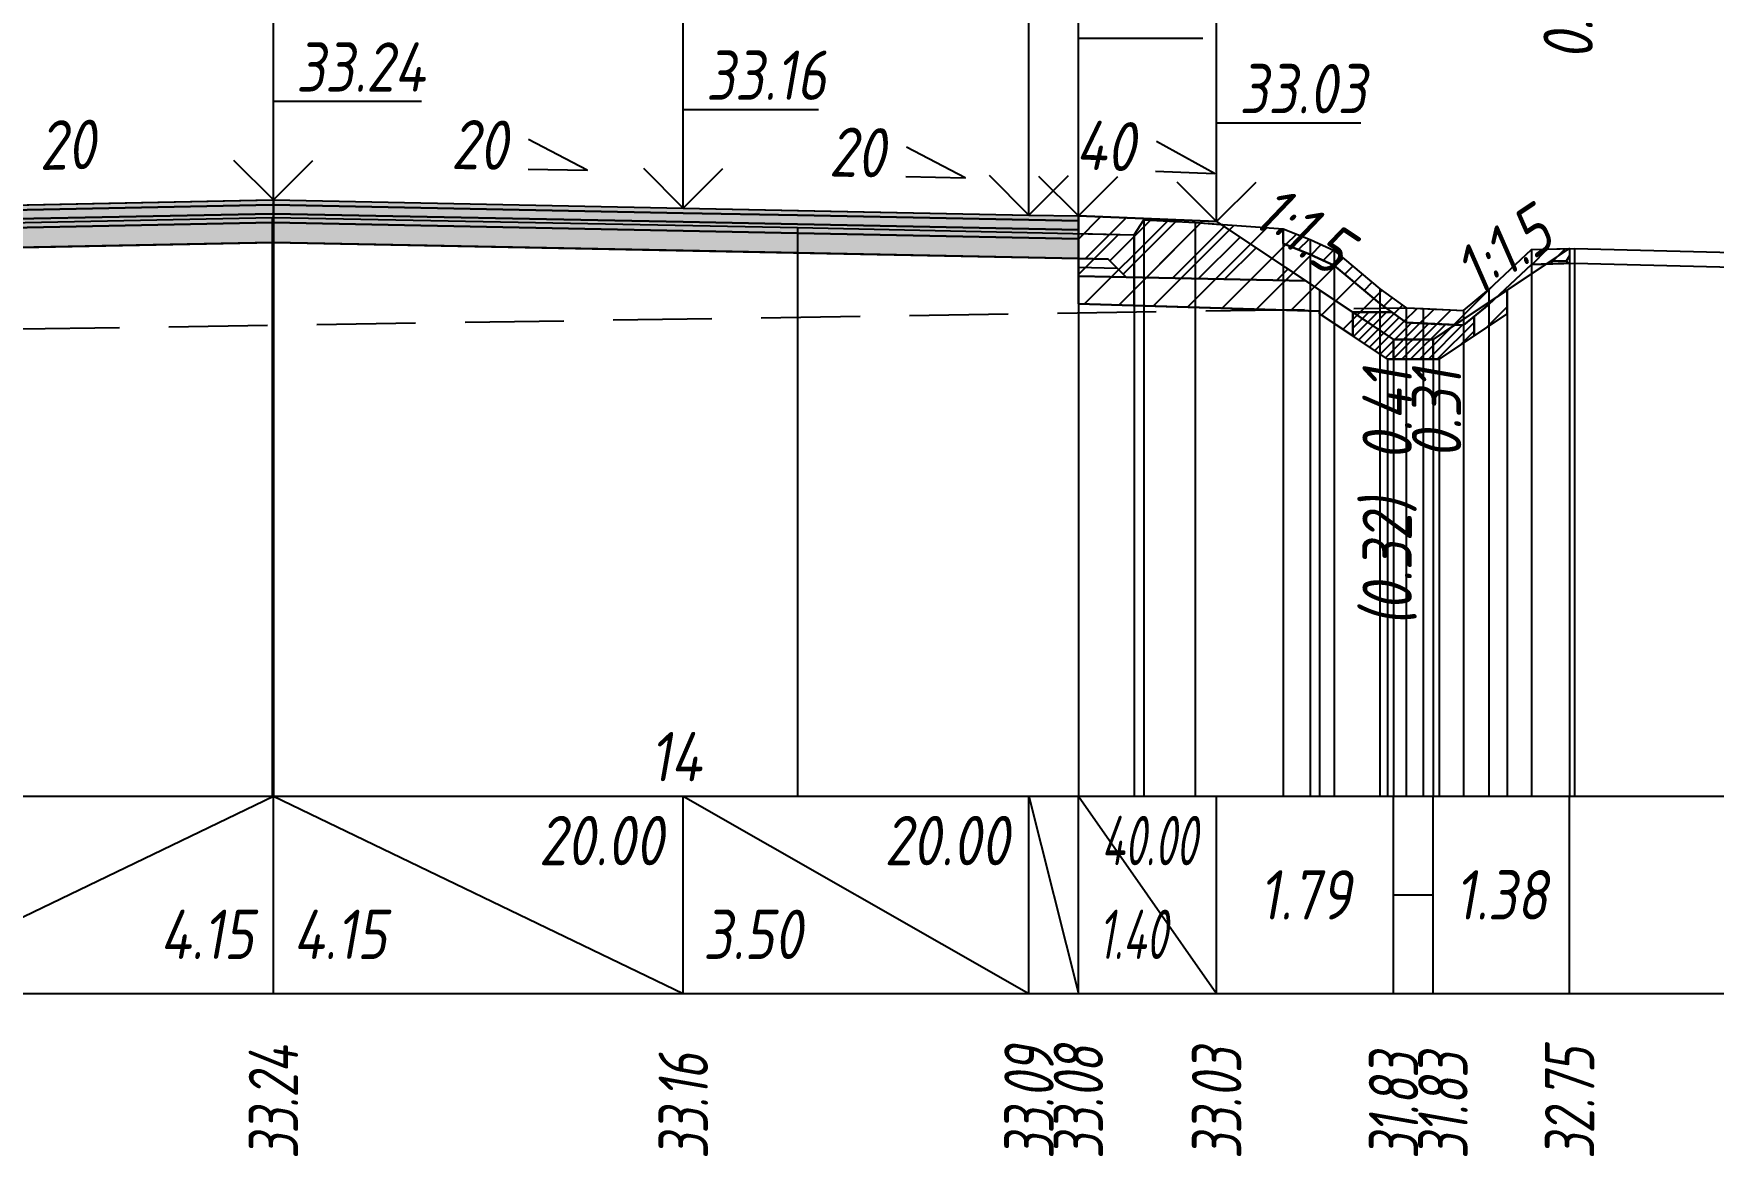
# Model space of a CAD drawing. Extents: x -717 to 1451, y -133302 to 233.
# Drawn here: x 160.5 to 245.6, y -92078.3 to -92021.4 of the extents above; entities that cross this region are included whole.
import ezdxf
from ezdxf.enums import TextEntityAlignment as Align

# ---------------------------------------------------------------- set-up
doc = ezdxf.new("R2010")
doc.units = 0
doc.linetypes.add('осевая2', pattern=[1.125, 0.75, -0.125, 0.125, -0.125])
doc.linetypes.add('штриховая', pattern=[0.75, 0.5, -0.25])
for name, color, linetype in [('Интерполированный поперечник', 2, 'Continuous'), ('Код_514', 1, 'Continuous'), ('Контур_0', 7, 'Continuous'), ('Контур_2521', 7, 'Continuous'), ('Контур_2564', 7, 'Continuous'), ('Контур_2660', 7, 'Continuous'), ('Контур_2665', 7, 'Continuous'), ('Контур_400', 7, 'Continuous'), ('Контур_508', 7, 'Continuous'), ('Контур_512', 7, 'Continuous'), ('Контур_513', 7, 'Continuous'), ('Контур_818', 7, 'Continuous'), ('Красный поперечник', 1, 'Continuous'), ('Объём_2501', 7, 'Continuous'), ('Объём_2564', 7, 'Continuous'), ('Объём_2650', 7, 'Continuous'), ('Объём_2660', 7, 'Continuous'), ('Объём_2661', 7, 'Continuous'), ('Объём_2662', 7, 'Continuous'), ('Объём_2663', 7, 'Continuous'), ('Объём_2664', 7, 'Continuous'), ('Объём_2665', 7, 'Continuous'), ('Объём_2666', 7, 'Continuous'), ('Объём_2667', 7, 'Continuous'), ('Объём_2668', 7, 'Continuous'), ('Объём_2669', 7, 'Continuous'), ('Объём_2675', 7, 'Continuous'), ('Ось', 1, 'осевая2'), ('Откосы', 7, 'Continuous'), ('Отметки покрытия', 7, 'Continuous'), ('Рабочие отметки', 7, 'Continuous'), ('Рабочие отметки доп.', 7, 'Continuous'), ('Слои выравнивания', 7, 'Continuous'), ('Таблица', 7, 'Continuous'), ('Уклоны проезжей части', 7, 'Continuous'), ('Черный поперечник', 3, 'Continuous')]:
    doc.layers.add(name, color=color, linetype=linetype)
for name, color, linetype, true_color in [('Контур_2540', 2, 'Continuous', 0xffff00), ('Контур_2560', 2, 'Continuous', 0xffff00), ('Контур_2561', 7, 'Continuous', 0xff8040), ('Контур_2562', 3, 'Continuous', 0x00ff00), ('Контур_2563', 7, 'Continuous', 0xff8000), ('Контур_2570', 7, 'Continuous', 0x80ff00), ('Контур_2583', 3, 'Continuous', 0x00ff00), ('Контур_2584', 3, 'Continuous', 0x00ff00), ('Контур_2725', 7, 'Continuous', 0x323232), ('Контур_2736', 4, 'Continuous', 0x00ffff), ('Контур_2737', 4, 'Continuous', 0x00ffff), ('Контур_2738', 4, 'Continuous', 0x00ffff), ('Контур_2739', 4, 'Continuous', 0x00ffff), ('Контур_2741', 4, 'Continuous', 0x00ffff), ('Контур_2742', 4, 'Continuous', 0x00ffff), ('Контур_2743', 4, 'Continuous', 0x00ffff), ('Контур_2744', 7, 'Continuous', 0xa4ffff), ('Контур_2745', 7, 'Continuous', 0xa4ffff), ('Контур_2747', 4, 'Continuous', 0x00ffff), ('Контур_2748', 4, 'Continuous', 0x00ffff), ('Контур_2749', 4, 'Continuous', 0x00ffff), ('Контур_2750', 4, 'Continuous', 0x00ffff), ('Контур_2751', 4, 'Continuous', 0x00ffff), ('Контур_2752', 4, 'Continuous', 0x00ffff), ('Контур_2760', 7, 'Continuous', 0x323232), ('Контур_2761', 7, 'Continuous', 0x323232), ('Контур_2762', 7, 'Continuous', 0x323232), ('Контур_2763', 7, 'Continuous', 0x323232), ('Контур_402', 7, 'Continuous', 0xff6464), ('Контур_703', 4, 'Continuous', 0x00ffff), ('Контур_705', 4, 'Continuous', 0x00ffff), ('Контур_707', 4, 'Continuous', 0x00ffff), ('Контур_720', 131, 'Continuous', 0xaaffff), ('Объём_2520', 7, 'Continuous', 0x80ffff), ('Объём_2540', 2, 'Continuous', 0xffff00), ('Объём_2560', 2, 'Continuous', 0xffff00), ('Объём_2561', 7, 'Continuous', 0xff8040), ('Объём_2562', 3, 'Continuous', 0x00ff00), ('Объём_2563', 7, 'Continuous', 0xff8000), ('Объём_2570', 7, 'Continuous', 0x80ff00), ('Объём_2583', 3, 'Continuous', 0x00ff00), ('Объём_2584', 3, 'Continuous', 0x00ff00), ('Объём_2593', 3, 'Continuous', 0x00ff00), ('Объём_2597', 3, 'Continuous', 0x00ff00), ('Объём_2600', 7, 'Continuous', 0x808000), ('Объём_2620', 2, 'Continuous', 0xffff00), ('Объём_2746', 2, 'Continuous', 0xffff00)]:
    doc.layers.add(name, color=color, linetype=linetype, true_color=true_color)
doc.styles.get("Standard").update_dxf_attribs({"font": 'txt', "height": 2.5})
doc.styles.add('М', font='romand.shx', dxfattribs={"width": 0.8, "oblique": 10, "height": 2.5})
doc.dimstyles.new('ISO-25', dxfattribs={"dimtxt": 2.5, "dimasz": 2.5, "dimexe": 1.25, "dimexo": 0.625, "dimtad": 1, "dimtxsty": 'Standard', "dimcen": 2.5, "dimadec": 0, "dimazin": 0, "dimtfac": 1, "dimtmove": 0, "dimatfit": 3, "dimfxl": 1, "dimarcsym": 0})

# ---------------------------------------------------------------- blocks, each defined once
blk = doc.blocks.new('_Oblique')
at = {"color": 0, "linetype": 'ByBlock', "lineweight": -2}
blk.add_line((-0.5, -0.5), (0.5, 0.5), dxfattribs=at)
blk = doc.blocks.new('*D1803')
at = {"color": 0, "lineweight": -2, "transparency": 16777216}
for p, q in [((213.408, -92030.048), (213.408, -92005.608)), ((220.408, -92030.328), (220.408, -92005.608)), ((213.408, -92006.858), (220.408, -92006.858)), ((220.408, -92006.858), (230.283, -92006.858))]:
    blk.add_line(p, q, dxfattribs=at)
at = {"layer": 'Defpoints', "color": 0, "transparency": 16777216}
for p in [(220.408, -92006.858), (213.408, -92030.673), (220.408, -92030.953)]:
    blk.add_point(p, dxfattribs=at)
at = {"color": 0, "lineweight": -2, "transparency": 16777216, "rotation": 180}
blk.add_blockref('_Oblique', (213.408, -92006.858), dxfattribs=at)
at = {"color": 0, "lineweight": -2, "transparency": 16777216}
blk.add_blockref('_Oblique', (220.408, -92006.858), dxfattribs=at)
at = {"color": 0, "transparency": 16777216, "insert": (226.742, -92004.745), "char_height": 2.5, "width": 8.75, "attachment_point": 5, "style": 'М'}
blk.add_mtext('1,40', dxfattribs=at)
blk = doc.blocks.new('*D1805')
at = {"color": 0, "lineweight": -2, "transparency": 16777216}
for p, q in [((210.908, -92029.998), (210.908, -92005.608)), ((213.408, -92030.048), (213.408, -92005.608)), ((210.908, -92006.858), (200.216, -92006.858)), ((213.408, -92006.858), (210.908, -92006.858))]:
    blk.add_line(p, q, dxfattribs=at)
at = {"layer": 'Defpoints', "color": 0, "transparency": 16777216}
for p in [(213.408, -92006.858), (210.908, -92030.623), (213.408, -92030.673)]:
    blk.add_point(p, dxfattribs=at)
at = {"color": 0, "lineweight": -2, "transparency": 16777216, "rotation": 180}
blk.add_blockref('_Oblique', (210.908, -92006.858), dxfattribs=at)
at = {"color": 0, "lineweight": -2, "transparency": 16777216}
blk.add_blockref('_Oblique', (213.408, -92006.858), dxfattribs=at)
at = {"color": 0, "transparency": 16777216, "insert": (203.977, -92004.745), "char_height": 2.5, "width": 9.16667, "attachment_point": 5, "style": 'М'}
blk.add_mtext('0,50', dxfattribs=at)
blk = doc.blocks.new('*D1807')
at = {"color": 0, "lineweight": -2, "transparency": 16777216}
for p, q in [((193.408, -92029.648), (193.408, -92001.608)), ((210.908, -92029.998), (210.908, -92001.608)), ((210.908, -92002.858), (193.408, -92002.858))]:
    blk.add_line(p, q, dxfattribs=at)
at = {"layer": 'Defpoints', "color": 0, "transparency": 16777216}
for p in [(193.408, -92002.858), (193.408, -92030.273), (210.908, -92030.623)]:
    blk.add_point(p, dxfattribs=at)
at = {"color": 0, "lineweight": -2, "transparency": 16777216, "rotation": 180}
blk.add_blockref('_Oblique', (193.408, -92002.858), dxfattribs=at)
at = {"color": 0, "lineweight": -2, "transparency": 16777216}
blk.add_blockref('_Oblique', (210.908, -92002.858), dxfattribs=at)
at = {"color": 0, "transparency": 16777216, "insert": (202.158, -92000.745), "char_height": 2.5, "width": 9.58333, "attachment_point": 5, "style": 'М'}
blk.add_mtext('3,50', dxfattribs=at)
blk = doc.blocks.new('*D1808')
at = {"color": 0, "lineweight": -2, "transparency": 16777216}
for p, q in [((210.908, -92029.998), (210.908, -92001.608)), ((220.408, -92030.328), (220.408, -92001.608)), ((210.908, -92002.858), (220.408, -92002.858)), ((220.408, -92002.858), (230.488, -92002.858))]:
    blk.add_line(p, q, dxfattribs=at)
at = {"layer": 'Defpoints', "color": 0, "transparency": 16777216}
for p in [(210.908, -92002.858), (210.908, -92030.623), (220.408, -92030.953)]:
    blk.add_point(p, dxfattribs=at)
at = {"color": 0, "lineweight": -2, "transparency": 16777216, "rotation": 180}
blk.add_blockref('_Oblique', (210.908, -92002.858), dxfattribs=at)
at = {"color": 0, "lineweight": -2, "transparency": 16777216}
blk.add_blockref('_Oblique', (220.408, -92002.858), dxfattribs=at)
at = {"color": 0, "transparency": 16777216, "insert": (226.948, -92000.745), "char_height": 2.5, "width": 8.75, "attachment_point": 5, "style": 'М'}
blk.add_mtext('1,90', dxfattribs=at)
blk = doc.blocks.new('*D1810')
at = {"color": 0, "lineweight": -2, "transparency": 16777216}
for p, q in [((124.908, -92030.328), (124.908, -91993.608)), ((220.408, -92030.328), (220.408, -91993.608)), ((124.908, -91994.858), (220.408, -91994.858))]:
    blk.add_line(p, q, dxfattribs=at)
at = {"layer": 'Defpoints', "color": 0, "transparency": 16777216}
for p in [(220.408, -91994.858), (124.908, -92030.953), (220.408, -92030.953)]:
    blk.add_point(p, dxfattribs=at)
at = {"color": 0, "lineweight": -2, "transparency": 16777216, "rotation": 180}
blk.add_blockref('_Oblique', (124.908, -91994.858), dxfattribs=at)
at = {"color": 0, "lineweight": -2, "transparency": 16777216}
blk.add_blockref('_Oblique', (220.408, -91994.858), dxfattribs=at)
at = {"color": 0, "transparency": 16777216, "insert": (172.658, -91992.745), "char_height": 2.5, "width": 10.41667, "attachment_point": 5, "style": 'М'}
blk.add_mtext('19,10', dxfattribs=at)

msp = doc.modelspace()

# ---------------------------------------------------------------- hatches: boundary and pattern name
at = {"layer": 'Объём_2563'}
h = msp.add_hatch(dxfattribs=at)
h.set_pattern_fill('ANSI31', color=256, scale=0.3)
h.paths.add_polyline_path([(215.827, -92033.708), (214.908, -92032.79), (213.408, -92032.76), (213.408, -92030.61), (220.408, -92030.89), (224.908, -92033.89)])
at = {"layer": 'Объём_2570'}
h = msp.add_hatch(dxfattribs=at)
h.set_pattern_fill('ANSI31', color=256, scale=0.2)
h.paths.add_polyline_path([(238.278, -92033.007), (236.343, -92033.062), (234.186, -92035.089), (232.9, -92036.147), (230.003, -92036.013), (228.675, -92035.042), (226.364, -92033.116), (225.145, -92032.556), (223.775, -92032.003), (223.775, -92031.253), (225.145, -92031.806), (226.364, -92032.366), (228.675, -92034.292), (230.003, -92035.263), (232.9, -92035.397), (234.186, -92034.339), (236.343, -92032.312), (238.278, -92032.257)])
at = {"layer": 'Объём_2600'}
h = msp.add_hatch(dxfattribs=at)
h.set_pattern_fill('ANSI31', color=6, scale=0.4)
h.paths.add_polyline_path([(216.226, -92031.557), (216.726, -92030.807), (219.317, -92030.944), (223.775, -92031.253), (223.775, -92032.003), (225.145, -92032.556), (226.364, -92033.116), (228.675, -92035.042), (229.28, -92035.484), (227.3, -92035.484), (227.3, -92036.686), (225.618, -92035.565), (225.618, -92035.434), (213.408, -92035.068), (213.408, -92031.496)])
h = msp.add_hatch(dxfattribs=at)
h.set_pattern_fill('HONEY', color=5, scale=0.3)
h.paths.add_polyline_path([(237.103, -92033.04), (238.278, -92032.257), (238.278, -92033.007)])
h = msp.add_hatch(dxfattribs=at)
h.set_pattern_fill('ANSI31', color=6, scale=0.4)
h.paths.add_polyline_path([(234.186, -92035.089), (236.343, -92033.062), (237.103, -92033.04), (235.118, -92034.363), (235.118, -92035.565), (233.437, -92036.686), (233.437, -92035.705)])
at = {"layer": 'Объём_2620'}
h = msp.add_hatch(dxfattribs=at)
h.set_pattern_fill('ANSI31', color=2, scale=0.1)
h.paths.add_polyline_path([(233.437, -92036.686), (231.671, -92037.863), (229.066, -92037.863), (227.3, -92036.686), (227.3, -92035.484), (229.28, -92035.484), (230.003, -92036.013), (232.9, -92036.147), (233.437, -92035.705)])
at = {"layer": 'Слои выравнивания'}
for color, points in [(2, [(131.908, -92030.61), (134.408, -92030.56), (149.218, -92030.264), (151.908, -92030.21), (172.586, -92029.797), (172.658, -92029.795), (172.658, -92030.045), (172.586, -92030.047), (151.908, -92030.46), (149.218, -92030.514), (134.408, -92030.81), (131.908, -92030.86)]), (3, [(131.908, -92030.86), (134.408, -92030.81), (149.218, -92030.514), (151.908, -92030.46), (172.586, -92030.047), (172.658, -92030.045), (172.658, -92030.495), (172.586, -92030.497), (151.908, -92030.91), (149.218, -92030.964), (134.408, -92031.26), (131.908, -92031.31)]), (2, [(172.658, -92029.795), (193.408, -92030.21), (199.19, -92030.326), (210.908, -92030.56), (213.408, -92030.61), (213.408, -92030.86), (210.908, -92030.81), (199.19, -92030.576), (193.408, -92030.46), (172.658, -92030.045)]), (3, [(172.658, -92030.045), (193.408, -92030.46), (199.19, -92030.576), (210.908, -92030.81), (213.408, -92030.86), (213.408, -92031.31), (210.908, -92031.26), (199.19, -92031.026), (193.408, -92030.91), (172.658, -92030.495)]), (4, [(131.908, -92031.31), (134.408, -92031.26), (149.218, -92030.964), (151.908, -92030.91), (172.586, -92030.497), (172.658, -92030.495), (172.658, -92030.945), (172.586, -92030.947), (151.908, -92031.36), (149.218, -92031.414), (134.408, -92031.71), (131.908, -92031.76)]), (5, [(131.908, -92031.76), (134.408, -92031.71), (149.218, -92031.414), (151.908, -92031.36), (172.586, -92030.947), (172.658, -92030.945), (172.658, -92031.945), (172.586, -92031.947), (151.908, -92032.36), (149.218, -92032.414), (134.408, -92032.71), (131.908, -92032.76)]), (4, [(172.658, -92030.495), (193.408, -92030.91), (199.19, -92031.026), (210.908, -92031.26), (213.408, -92031.31), (213.408, -92031.76), (210.908, -92031.71), (199.19, -92031.476), (193.408, -92031.36), (172.658, -92030.945)]), (5, [(172.658, -92030.945), (193.408, -92031.36), (199.19, -92031.476), (210.908, -92031.71), (213.408, -92031.76), (213.408, -92032.76), (210.908, -92032.71), (199.19, -92032.476), (193.408, -92032.36), (172.658, -92031.945)])]:
    msp.add_hatch(color=color, dxfattribs=at).paths.add_polyline_path(points)

# ---------------------------------------------------------------- linework, layer by layer
at = {"layer": 'Интерполированный поперечник', "linetype": 'штриховая', "ltscale": 10, "flags": 128}
msp.add_lwpolyline([(99.867, -92037.249), (230.003, -92035.263)], dxfattribs=at)
at = {"layer": 'Код_514'}
for p, q in [((151.908, -92070), (172.658, -92060)), ((172.658, -92070), (172.658, -92060)), ((172.658, -92060), (193.408, -92070)), ((193.408, -92070), (193.408, -92060)), ((193.408, -92060), (210.908, -92070)), ((210.908, -92070), (210.908, -92060)), ((210.908, -92060), (213.408, -92070)), ((213.408, -92070), (213.408, -92060)), ((213.408, -92060), (220.408, -92070)), ((220.408, -92070), (220.408, -92060)), ((229.368, -92070), (229.368, -92060)), ((231.368, -92070), (231.368, -92060)), ((238.278, -92070), (238.278, -92060)), ((229.368, -92065), (231.368, -92065))]:
    msp.add_line(p, q, dxfattribs=at)
at = {"layer": 'Контур_0', "flags": 128}
for points in [[(220.408, -92030.89), (220.408, -92030.89), (220.408, -92030.89), (220.408, -92030.89), (220.408, -92030.89), (220.408, -92030.89), (220.408, -92030.89), (220.408, -92030.89), (220.408, -92030.89), (220.408, -92030.89), (220.408, -92030.89), (220.408, -92030.89), (220.408, -92030.89), (220.408, -92030.89), (220.408, -92030.89), (229.368, -92036.863)], [(220.408, -92030.89), (220.408, -92030.89), (220.408, -92030.89), (220.408, -92030.89), (220.408, -92030.89), (220.408, -92030.89), (220.408, -92030.89), (220.408, -92030.89), (220.408, -92030.89), (220.408, -92030.89), (220.408, -92030.89), (220.408, -92030.89), (220.408, -92030.89), (220.408, -92030.89), (220.408, -92030.89), (229.368, -92036.863), (231.368, -92036.863), (238.278, -92032.257), (238.278, -92032.257), (238.278, -92032.257), (238.278, -92032.257), (238.278, -92032.257), (238.278, -92032.257), (238.278, -92032.257), (238.278, -92032.257), (238.278, -92032.257), (238.278, -92032.257), (238.278, -92032.257), (238.278, -92032.257), (238.278, -92032.257)], [(213.408, -92033.66), (213.408, -92032.76), (214.908, -92032.79), (215.827, -92033.708), (213.408, -92033.66), (213.408, -92033.66)], [(213.408, -92032.76), (214.908, -92032.79), (215.827, -92033.708), (224.908, -92033.89)]]:
    msp.add_lwpolyline(points, dxfattribs=at)
at = {"layer": 'Контур_2521', "color": 250, "flags": 128}
msp.add_lwpolyline([(213.408, -92033.21), (215.367, -92033.249)], dxfattribs=at)
at = {"layer": 'Контур_2540', "flags": 128}
msp.add_lwpolyline([(213.408, -92033.66), (224.908, -92033.89), (225.618, -92034.363), (225.618, -92035.434), (213.408, -92035.068), (213.408, -92033.66), (213.408, -92033.66)], dxfattribs=at)
at = {"layer": 'Контур_2560', "flags": 128}
msp.add_lwpolyline([(213.408, -92030.61), (220.408, -92030.89), (220.408, -92030.89), (220.408, -92030.89)], dxfattribs=at)
at = {"layer": 'Контур_2561', "flags": 128}
msp.add_lwpolyline([(213.408, -92030.61), (213.408, -92030.61), (220.408, -92030.89), (220.408, -92030.89), (213.408, -92030.61)], dxfattribs=at)
at = {"layer": 'Контур_2562', "flags": 128}
msp.add_lwpolyline([(220.408, -92030.89), (220.408, -92030.89), (220.408, -92030.89), (220.408, -92030.89), (220.408, -92030.89)], dxfattribs=at)
at = {"layer": 'Контур_2563', "flags": 128}
msp.add_lwpolyline([(215.827, -92033.708), (214.908, -92032.79), (213.408, -92032.76), (213.408, -92030.61), (220.408, -92030.89), (224.908, -92033.89), (215.827, -92033.708), (215.827, -92033.708)], dxfattribs=at)
at = {"layer": 'Контур_2564', "flags": 128}
msp.add_lwpolyline([(213.408, -92030.61), (220.408, -92030.89)], dxfattribs=at)
at = {"layer": 'Контур_2570', "flags": 128}
msp.add_lwpolyline([(149.218, -92031.156), (172.586, -92030.691), (172.658, -92030.692), (199.19, -92031.189), (216.226, -92031.557), (216.726, -92030.807), (219.317, -92030.944), (223.775, -92031.253), (223.775, -92032.003), (225.145, -92032.556), (226.364, -92033.116), (228.675, -92035.042), (230.003, -92036.013), (230.871, -92036.052), (232.9, -92036.147), (234.186, -92035.089), (236.343, -92033.062), (238.523, -92033), (247.213, -92033.225)], dxfattribs=at)
at = {"layer": 'Контур_2583', "flags": 128}
for points in [[(229.368, -92036.863), (225.618, -92034.363), (225.618, -92035.565), (229.066, -92037.863), (229.368, -92037.863), (229.368, -92036.863)], [(235.118, -92035.565), (235.118, -92034.363), (231.368, -92036.863), (231.368, -92037.863), (231.671, -92037.863), (235.118, -92035.565)]]:
    msp.add_lwpolyline(points, dxfattribs=at)
at = {"layer": 'Контур_2584', "flags": 128}
msp.add_lwpolyline([(229.368, -92036.863), (229.368, -92037.863), (231.368, -92037.863), (231.368, -92036.863), (229.368, -92036.863)], dxfattribs=at)
at = {"layer": 'Контур_2660', "flags": 128}
msp.add_lwpolyline([(213.408, -92035.068), (225.618, -92035.434)], dxfattribs=at)
at = {"layer": 'Контур_2665', "flags": 128}
msp.add_lwpolyline([(220.408, -92030.89), (220.408, -92030.89)], dxfattribs=at)
at = {"layer": 'Контур_2725', "flags": 128}
msp.add_lwpolyline([(131.908, -92032.76), (134.408, -92032.71), (149.218, -92032.414), (151.908, -92032.36), (172.586, -92031.947), (172.658, -92031.945), (193.408, -92032.36), (199.19, -92032.476), (210.908, -92032.71), (213.408, -92032.76)], dxfattribs=at)
at = {"layer": 'Контур_2736', "flags": 128}
msp.add_lwpolyline([(220.408, -92030.89), (220.408, -92030.89)], dxfattribs=at)
at = {"layer": 'Контур_2737', "flags": 128}
msp.add_lwpolyline([(220.408, -92030.89), (220.408, -92030.89)], dxfattribs=at)
at = {"layer": 'Контур_2738', "flags": 128}
msp.add_lwpolyline([(220.408, -92030.89), (220.408, -92030.89)], dxfattribs=at)
at = {"layer": 'Контур_2739', "flags": 128}
msp.add_lwpolyline([(220.408, -92030.89), (220.408, -92030.89)], dxfattribs=at)
at = {"layer": 'Контур_2741', "flags": 128}
msp.add_lwpolyline([(238.278, -92032.257), (238.278, -92032.257)], dxfattribs=at)
at = {"layer": 'Контур_2742', "flags": 128}
msp.add_lwpolyline([(238.278, -92032.257), (238.278, -92032.257)], dxfattribs=at)
at = {"layer": 'Контур_2743', "flags": 128}
msp.add_lwpolyline([(238.278, -92032.257), (238.278, -92032.257)], dxfattribs=at)
at = {"layer": 'Контур_2744', "flags": 128}
msp.add_lwpolyline([(238.278, -92032.257), (238.278, -92032.257)], dxfattribs=at)
msp.add_lwpolyline([(238.278, -92032.257), (238.278, -92032.257)], dxfattribs=at)
msp.add_lwpolyline([(238.278, -92032.257), (238.278, -92032.257)], dxfattribs=at)
msp.add_lwpolyline([(238.278, -92032.257), (238.278, -92032.257)], dxfattribs=at)
msp.add_lwpolyline([(238.278, -92032.257), (238.278, -92032.257)], dxfattribs=at)
msp.add_lwpolyline([(238.278, -92032.257), (238.278, -92032.257)], dxfattribs=at)
at = {"layer": 'Контур_2745', "flags": 128}
msp.add_lwpolyline([(220.408, -92030.89), (220.408, -92030.89)], dxfattribs=at)
msp.add_lwpolyline([(220.408, -92030.89), (220.408, -92030.89)], dxfattribs=at)
msp.add_lwpolyline([(220.408, -92030.89), (220.408, -92030.89)], dxfattribs=at)
msp.add_lwpolyline([(220.408, -92030.89), (220.408, -92030.89)], dxfattribs=at)
msp.add_lwpolyline([(220.408, -92030.89), (220.408, -92030.89)], dxfattribs=at)
msp.add_lwpolyline([(220.408, -92030.89), (220.408, -92030.89)], dxfattribs=at)
at = {"layer": 'Контур_2747', "flags": 128}
msp.add_lwpolyline([(220.408, -92030.89), (220.408, -92030.89)], dxfattribs=at)
at = {"layer": 'Контур_2748', "flags": 128}
msp.add_lwpolyline([(220.408, -92030.89), (220.408, -92030.89)], dxfattribs=at)
at = {"layer": 'Контур_2749', "flags": 128}
msp.add_lwpolyline([(220.408, -92030.89), (220.408, -92030.89)], dxfattribs=at)
at = {"layer": 'Контур_2750', "flags": 128}
msp.add_lwpolyline([(238.278, -92032.257), (238.278, -92032.257)], dxfattribs=at)
at = {"layer": 'Контур_2751', "flags": 128}
msp.add_lwpolyline([(238.278, -92032.257), (238.278, -92032.257)], dxfattribs=at)
at = {"layer": 'Контур_2752', "flags": 128}
msp.add_lwpolyline([(238.278, -92032.257), (238.278, -92032.257)], dxfattribs=at)
at = {"layer": 'Контур_2760', "flags": 128}
msp.add_lwpolyline([(131.908, -92030.61), (134.408, -92030.56), (149.218, -92030.264), (151.908, -92030.21), (172.586, -92029.797), (172.658, -92029.795), (193.408, -92030.21), (199.19, -92030.326), (210.908, -92030.56), (213.408, -92030.61)], dxfattribs=at)
at = {"layer": 'Контур_2761', "flags": 128}
msp.add_lwpolyline([(131.908, -92030.86), (134.408, -92030.81), (149.218, -92030.514), (151.908, -92030.46), (172.586, -92030.047), (172.658, -92030.045), (193.408, -92030.46), (199.19, -92030.576), (210.908, -92030.81), (213.408, -92030.86)], dxfattribs=at)
at = {"layer": 'Контур_2762', "flags": 128}
msp.add_lwpolyline([(131.908, -92031.31), (134.408, -92031.26), (149.218, -92030.964), (151.908, -92030.91), (172.586, -92030.497), (172.658, -92030.495), (193.408, -92030.91), (199.19, -92031.026), (210.908, -92031.26), (213.408, -92031.31)], dxfattribs=at)
at = {"layer": 'Контур_2763', "flags": 128}
msp.add_lwpolyline([(131.908, -92031.76), (134.408, -92031.71), (149.218, -92031.414), (151.908, -92031.36), (172.586, -92030.947), (172.658, -92030.945), (193.408, -92031.36), (199.19, -92031.476), (210.908, -92031.71), (213.408, -92031.76)], dxfattribs=at)
at = {"layer": 'Контур_400', "flags": 128}
for points in [[(131.908, -92030.61), (134.408, -92030.56), (134.408, -92030.56), (134.408, -92030.56), (134.408, -92030.56), (134.408, -92030.56), (134.408, -92030.56), (151.908, -92030.21), (172.658, -92029.795)], [(172.658, -92029.795), (193.408, -92030.21), (210.908, -92030.56), (210.908, -92030.56), (210.908, -92030.56), (210.908, -92030.56), (210.908, -92030.56), (210.908, -92030.56), (213.408, -92030.61)]]:
    msp.add_lwpolyline(points, dxfattribs=at)
at = {"layer": 'Контур_402', "flags": 128}
msp.add_lwpolyline([(118.017, -92035.484), (131.908, -92035.068), (131.908, -92032.76), (172.658, -92031.945), (213.408, -92032.76), (213.408, -92035.068), (225.618, -92035.434)], dxfattribs=at)
at = {"layer": 'Контур_508', "flags": 128}
msp.add_lwpolyline([(105, -92037.171), (105.493, -92037.5), (105.493, -92038.702), (108.941, -92041), (109.243, -92041), (111.243, -92041), (111.546, -92041), (114.993, -92038.702), (114.993, -92037.5), (118.017, -92035.484), (131.908, -92035.068), (131.908, -92032.76), (172.658, -92031.945), (213.408, -92032.76), (213.408, -92035.068), (225.618, -92035.434), (225.618, -92035.565), (229.066, -92037.863), (229.368, -92037.863), (231.368, -92037.863), (231.671, -92037.863), (235.118, -92035.565), (235.118, -92034.363), (238.278, -92032.257)], dxfattribs=at)
at = {"layer": 'Контур_512', "flags": 128}
msp.add_lwpolyline([(213.408, -92035.068), (225.618, -92035.434), (225.618, -92035.565), (229.066, -92037.863), (229.368, -92037.863), (231.368, -92037.863), (231.671, -92037.863), (235.118, -92035.565), (235.118, -92034.363), (238.278, -92032.257)], dxfattribs=at)
at = {"layer": 'Контур_513', "flags": 128}
msp.add_lwpolyline([(105, -92037.171), (105.493, -92037.5), (105.493, -92038.702), (108.941, -92041), (109.243, -92041), (111.243, -92041), (111.546, -92041), (114.993, -92038.702), (114.993, -92037.5), (118.017, -92035.484), (131.908, -92035.068), (131.908, -92032.76), (172.658, -92031.945), (213.408, -92032.76), (213.408, -92035.068), (225.618, -92035.434), (225.618, -92035.565), (229.066, -92037.863), (229.368, -92037.863), (231.368, -92037.863), (231.671, -92037.863), (235.118, -92035.565), (235.118, -92034.363), (238.278, -92032.257)], dxfattribs=at)
at = {"layer": 'Контур_703', "flags": 128}
for points in [[(220.408, -92030.89), (220.408, -92030.89)], [(220.408, -92030.89), (229.368, -92036.863)]]:
    msp.add_lwpolyline(points, dxfattribs=at)
at = {"layer": 'Контур_705', "flags": 128}
msp.add_lwpolyline([(220.408, -92030.89), (220.408, -92030.89)], dxfattribs=at)
at = {"layer": 'Контур_707', "flags": 128}
msp.add_lwpolyline([(231.368, -92036.863), (238.278, -92032.257)], dxfattribs=at)
at = {"layer": 'Контур_720', "flags": 128}
msp.add_lwpolyline([(229.368, -92036.863), (231.368, -92036.863)], dxfattribs=at)
at = {"layer": 'Контур_818', "flags": 128}
msp.add_lwpolyline([(149.218, -92031.156), (172.586, -92030.691), (172.658, -92030.692), (199.19, -92031.189), (216.226, -92031.557), (216.726, -92030.807), (219.317, -92030.944), (223.775, -92031.253), (223.775, -92032.003), (225.145, -92032.556), (226.364, -92033.116), (228.675, -92035.042), (230.003, -92036.013), (230.871, -92036.052), (232.9, -92036.147), (234.186, -92035.089), (236.343, -92033.062), (238.278, -92033.007)], dxfattribs=at)
at = {"layer": 'Красный поперечник'}
for p, q in [((151.908, -92030.21), (172.658, -92029.795)), ((172.658, -92029.795), (193.408, -92030.21)), ((193.408, -92030.21), (210.908, -92030.56)), ((210.908, -92030.56), (213.408, -92030.61)), ((213.408, -92030.61), (220.408, -92030.89)), ((220.408, -92030.89), (229.368, -92036.863)), ((231.368, -92036.863), (238.278, -92032.257)), ((238.278, -92032.257), (238.278, -92060)), ((235.118, -92034.363), (235.118, -92060)), ((213.408, -92035.068), (213.408, -92060)), ((225.618, -92035.434), (225.618, -92060)), ((225.618, -92035.565), (225.618, -92060)), ((235.118, -92035.565), (235.118, -92060)), ((229.368, -92036.863), (231.368, -92036.863)), ((229.066, -92037.863), (229.066, -92060)), ((229.368, -92037.863), (229.368, -92060)), ((231.368, -92037.863), (231.368, -92060)), ((231.671, -92037.863), (231.671, -92060))]:
    msp.add_line(p, q, dxfattribs=at)
at = {"layer": 'Объём_2501', "flags": 128}
for points in [[(131.908, -92030.61), (134.408, -92030.56), (134.408, -92030.56), (134.408, -92030.56), (134.408, -92030.56), (134.408, -92030.56), (134.408, -92030.56), (151.908, -92030.21), (172.658, -92029.795)], [(172.658, -92029.795), (193.408, -92030.21), (210.908, -92030.56), (210.908, -92030.56), (210.908, -92030.56), (210.908, -92030.56), (210.908, -92030.56), (210.908, -92030.56), (213.408, -92030.61)]]:
    msp.add_lwpolyline(points, dxfattribs=at)
at = {"layer": 'Объём_2520', "color": 250, "flags": 128}
msp.add_lwpolyline([(213.408, -92033.66), (213.408, -92032.76), (214.908, -92032.79), (215.827, -92033.708), (213.408, -92033.66), (213.408, -92033.66)], dxfattribs=at)
at = {"layer": 'Объём_2540', "flags": 128}
msp.add_lwpolyline([(213.408, -92033.66), (224.908, -92033.89), (225.618, -92034.363), (225.618, -92035.434), (213.408, -92035.068), (213.408, -92033.66), (213.408, -92033.66)], dxfattribs=at)
at = {"layer": 'Объём_2560', "flags": 128}
msp.add_lwpolyline([(213.408, -92030.61), (220.408, -92030.89), (220.408, -92030.89), (220.408, -92030.89)], dxfattribs=at)
at = {"layer": 'Объём_2561', "flags": 128}
msp.add_lwpolyline([(213.408, -92030.61), (213.408, -92030.61), (220.408, -92030.89), (220.408, -92030.89), (213.408, -92030.61)], dxfattribs=at)
at = {"layer": 'Объём_2562', "flags": 128}
msp.add_lwpolyline([(220.408, -92030.89), (220.408, -92030.89), (220.408, -92030.89), (220.408, -92030.89), (220.408, -92030.89)], dxfattribs=at)
at = {"layer": 'Объём_2563', "color": 250, "flags": 128}
msp.add_lwpolyline([(215.827, -92033.708), (214.908, -92032.79), (213.408, -92032.76), (213.408, -92030.61), (220.408, -92030.89), (224.908, -92033.89), (215.827, -92033.708), (215.827, -92033.708)], dxfattribs=at)
at = {"layer": 'Объём_2564', "flags": 128}
msp.add_lwpolyline([(213.408, -92030.61), (220.408, -92030.89)], dxfattribs=at)
at = {"layer": 'Объём_2570', "flags": 128}
msp.add_lwpolyline([(238.278, -92033.007), (236.343, -92033.062), (234.186, -92035.089), (232.9, -92036.147), (230.003, -92036.013), (228.675, -92035.042), (226.364, -92033.116), (225.145, -92032.556), (223.775, -92032.003), (223.775, -92031.253), (225.145, -92031.806), (226.364, -92032.366), (228.675, -92034.292), (230.003, -92035.263), (232.9, -92035.397), (234.186, -92034.339), (236.343, -92032.312), (238.278, -92032.257), (238.278, -92033.007), (238.278, -92033.007)], dxfattribs=at)
at = {"layer": 'Объём_2583', "flags": 128}
for points in [[(229.368, -92036.863), (225.618, -92034.363), (225.618, -92035.565), (229.066, -92037.863), (229.368, -92037.863), (229.368, -92036.863)], [(235.118, -92035.565), (235.118, -92034.363), (231.368, -92036.863), (231.368, -92037.863), (231.671, -92037.863), (235.118, -92035.565)]]:
    msp.add_lwpolyline(points, dxfattribs=at)
at = {"layer": 'Объём_2584', "flags": 128}
msp.add_lwpolyline([(229.368, -92036.863), (229.368, -92037.863), (231.368, -92037.863), (231.368, -92036.863), (229.368, -92036.863)], dxfattribs=at)
at = {"layer": 'Объём_2593', "flags": 128}
for points in [[(225.618, -92034.363), (229.368, -92036.863)], [(231.368, -92036.863), (235.118, -92034.363)]]:
    msp.add_lwpolyline(points, dxfattribs=at)
at = {"layer": 'Объём_2597', "flags": 128}
msp.add_lwpolyline([(229.368, -92036.863), (231.368, -92036.863)], dxfattribs=at)
at = {"layer": 'Объём_2600', "color": 5, "flags": 128}
msp.add_lwpolyline([(237.103, -92033.04), (238.278, -92032.257), (238.278, -92033.007), (237.103, -92033.04), (237.103, -92033.04)], dxfattribs=at)
at = {"layer": 'Объём_2620', "flags": 128}
msp.add_lwpolyline([(233.437, -92036.686), (231.671, -92037.863), (229.066, -92037.863), (227.3, -92036.686), (227.3, -92035.484), (229.28, -92035.484), (230.003, -92036.013), (232.9, -92036.147), (233.437, -92035.705), (233.437, -92036.686), (233.437, -92036.686)], dxfattribs=at)
at = {"layer": 'Объём_2650', "color": 6, "flags": 128}
for points in [[(216.226, -92031.557), (216.726, -92030.807), (219.317, -92030.944), (223.775, -92031.253), (223.775, -92032.003), (225.145, -92032.556), (226.364, -92033.116), (228.675, -92035.042), (229.28, -92035.484), (227.3, -92035.484), (227.3, -92036.686), (225.618, -92035.565), (225.618, -92035.434), (213.408, -92035.068), (213.408, -92031.496), (216.226, -92031.557), (216.226, -92031.557)], [(234.186, -92035.089), (236.343, -92033.062), (237.103, -92033.04), (235.118, -92034.363), (235.118, -92035.565), (233.437, -92036.686), (233.437, -92035.705), (234.186, -92035.089), (234.186, -92035.089)]]:
    msp.add_lwpolyline(points, dxfattribs=at)
at = {"layer": 'Объём_2660', "flags": 128}
msp.add_lwpolyline([(213.408, -92035.068), (225.618, -92035.434)], dxfattribs=at)
at = {"layer": 'Объём_2661', "flags": 128}
msp.add_lwpolyline([(220.408, -92030.89), (227.3, -92035.484)], dxfattribs=at)
at = {"layer": 'Объём_2662', "flags": 128}
msp.add_lwpolyline([(233.437, -92035.484), (238.278, -92032.257)], dxfattribs=at)
at = {"layer": 'Объём_2663', "flags": 128}
for points in [[(227.3, -92035.484), (229.368, -92036.863)], [(231.368, -92036.863), (233.437, -92035.484)]]:
    msp.add_lwpolyline(points, dxfattribs=at)
at = {"layer": 'Объём_2664', "flags": 128}
msp.add_lwpolyline([(229.368, -92036.863), (231.368, -92036.863)], dxfattribs=at)
at = {"layer": 'Объём_2665', "flags": 128}
msp.add_lwpolyline([(220.408, -92030.89), (220.408, -92030.89)], dxfattribs=at)
at = {"layer": 'Объём_2666', "flags": 128}
msp.add_lwpolyline([(220.408, -92030.89), (220.408, -92030.89)], dxfattribs=at)
at = {"layer": 'Объём_2667', "flags": 128}
for points in [[(220.408, -92030.89), (220.408, -92030.89)], [(238.278, -92032.257), (238.278, -92032.257)]]:
    msp.add_lwpolyline(points, dxfattribs=at)
at = {"layer": 'Объём_2668', "flags": 128}
for points in [[(220.408, -92030.89), (220.408, -92030.89)], [(238.278, -92032.257), (238.278, -92032.257)]]:
    msp.add_lwpolyline(points, dxfattribs=at)
at = {"layer": 'Объём_2669', "flags": 128}
for points in [[(220.408, -92030.89), (220.408, -92030.89)], [(238.278, -92032.257), (238.278, -92032.257)]]:
    msp.add_lwpolyline(points, dxfattribs=at)
at = {"layer": 'Объём_2675', "flags": 128}
for points in [[(220.408, -92030.89), (220.408, -92030.89)], [(220.408, -92030.89), (220.408, -92030.89)], [(220.408, -92030.89), (220.408, -92030.89)], [(220.408, -92030.89), (220.408, -92030.89)], [(220.408, -92030.89), (220.408, -92030.89)], [(220.408, -92030.89), (220.408, -92030.89)], [(238.278, -92032.257), (238.278, -92032.257)], [(238.278, -92032.257), (238.278, -92032.257)], [(238.278, -92032.257), (238.278, -92032.257)], [(238.278, -92032.257), (238.278, -92032.257)], [(238.278, -92032.257), (238.278, -92032.257)], [(238.278, -92032.257), (238.278, -92032.257)]]:
    msp.add_lwpolyline(points, dxfattribs=at)
at = {"layer": 'Объём_2746', "flags": 128}
msp.add_lwpolyline([(235.118, -92034.363), (235.118, -92035.565), (231.671, -92037.863), (229.066, -92037.863), (225.618, -92035.565), (225.618, -92035.434), (216.226, -92035.152), (216.226, -92031.557), (216.726, -92030.807), (219.317, -92030.944), (220.625, -92031.034), (229.368, -92036.863), (231.368, -92036.863), (232.473, -92036.127), (232.9, -92036.147), (234.186, -92035.089), (234.568, -92034.73), (235.118, -92034.363), (235.118, -92034.363)], dxfattribs=at)
at = {"layer": 'Ось', "ltscale": 15}
msp.add_line((172.658, -92043.971), (172.658, -91988.766), dxfattribs=at)
at = {"layer": 'Откосы', "color": 1, "flags": 128}
for points in [[(185.547, -92028.236), (188.546, -92028.296), (185.577, -92026.736)], [(217.308, -92028.336), (220.305, -92028.456), (217.367, -92026.837)], [(204.672, -92028.618), (207.671, -92028.678), (204.702, -92027.119)]]:
    msp.add_lwpolyline(points, dxfattribs=at)
at = {"layer": 'Отметки покрытия', "color": 1}
for p, q in [((210.908, -92030.56), (210.908, -92017.61)), ((213.408, -92030.61), (213.408, -92021.61)), ((213.408, -92021.61), (219.708, -92021.61)), ((172.658, -92029.795), (172.658, -92024.795)), ((172.658, -92024.795), (180.158, -92024.795)), ((193.408, -92030.21), (193.408, -92025.21)), ((193.408, -92025.21), (200.258, -92025.21)), ((220.408, -92030.89), (220.408, -92025.89)), ((220.408, -92025.89), (227.708, -92025.89)), ((172.658, -92029.795), (170.658, -92027.795)), ((172.658, -92029.795), (174.658, -92027.795)), ((193.408, -92030.21), (191.408, -92028.21)), ((193.408, -92030.21), (195.408, -92028.21)), ((210.908, -92030.56), (208.908, -92028.56)), ((210.908, -92030.56), (212.908, -92028.56)), ((213.408, -92030.61), (211.408, -92028.61)), ((213.408, -92030.61), (215.408, -92028.61)), ((220.408, -92030.89), (218.408, -92028.89)), ((220.408, -92030.89), (222.408, -92028.89))]:
    msp.add_line(p, q, dxfattribs=at)
at = {"layer": 'Слои выравнивания'}
for p, q in [((172.658, -92029.795), (172.658, -92060)), ((213.408, -92030.61), (213.408, -92060))]:
    msp.add_line(p, q, dxfattribs=at)
at = {"layer": 'Слои выравнивания', "color": 2, "flags": 128}
for points in [[(131.908, -92030.61), (134.408, -92030.56), (149.218, -92030.264), (151.908, -92030.21), (172.586, -92029.797), (172.658, -92029.795), (172.658, -92030.045), (172.586, -92030.047), (151.908, -92030.46), (149.218, -92030.514), (134.408, -92030.81), (131.908, -92030.86)], [(172.658, -92029.795), (193.408, -92030.21), (199.19, -92030.326), (210.908, -92030.56), (213.408, -92030.61), (213.408, -92030.86), (210.908, -92030.81), (199.19, -92030.576), (193.408, -92030.46), (172.658, -92030.045)]]:
    msp.add_lwpolyline(points, close=True, dxfattribs=at)
at = {"layer": 'Слои выравнивания', "color": 3, "flags": 128}
for points in [[(131.908, -92030.86), (134.408, -92030.81), (149.218, -92030.514), (151.908, -92030.46), (172.586, -92030.047), (172.658, -92030.045), (172.658, -92030.495), (172.586, -92030.497), (151.908, -92030.91), (149.218, -92030.964), (134.408, -92031.26), (131.908, -92031.31)], [(172.658, -92030.045), (193.408, -92030.46), (199.19, -92030.576), (210.908, -92030.81), (213.408, -92030.86), (213.408, -92031.31), (210.908, -92031.26), (199.19, -92031.026), (193.408, -92030.91), (172.658, -92030.495)]]:
    msp.add_lwpolyline(points, close=True, dxfattribs=at)
at = {"layer": 'Слои выравнивания', "color": 4, "flags": 128}
for points in [[(131.908, -92031.31), (134.408, -92031.26), (149.218, -92030.964), (151.908, -92030.91), (172.586, -92030.497), (172.658, -92030.495), (172.658, -92030.945), (172.586, -92030.947), (151.908, -92031.36), (149.218, -92031.414), (134.408, -92031.71), (131.908, -92031.76)], [(172.658, -92030.495), (193.408, -92030.91), (199.19, -92031.026), (210.908, -92031.26), (213.408, -92031.31), (213.408, -92031.76), (210.908, -92031.71), (199.19, -92031.476), (193.408, -92031.36), (172.658, -92030.945)]]:
    msp.add_lwpolyline(points, close=True, dxfattribs=at)
at = {"layer": 'Слои выравнивания', "color": 5, "flags": 128}
for points in [[(131.908, -92031.76), (134.408, -92031.71), (149.218, -92031.414), (151.908, -92031.36), (172.586, -92030.947), (172.658, -92030.945), (172.658, -92031.945), (172.586, -92031.947), (151.908, -92032.36), (149.218, -92032.414), (134.408, -92032.71), (131.908, -92032.76)], [(172.658, -92030.945), (193.408, -92031.36), (199.19, -92031.476), (210.908, -92031.71), (213.408, -92031.76), (213.408, -92032.76), (210.908, -92032.71), (199.19, -92032.476), (193.408, -92032.36), (172.658, -92031.945)]]:
    msp.add_lwpolyline(points, close=True, dxfattribs=at)
at = {"layer": 'Таблица'}
for p, q in [((80, -92060), (263.278, -92060)), ((80, -92070), (263.278, -92070))]:
    msp.add_line(p, q, dxfattribs=at)
at = {"layer": 'Черный поперечник', "color": 7}
for p, q in [((172.586, -92030.691), (172.586, -92060)), ((172.658, -92030.692), (172.658, -92060)), ((199.19, -92031.189), (199.19, -92060)), ((216.726, -92030.807), (216.726, -92060)), ((219.317, -92030.944), (219.317, -92060)), ((223.775, -92031.253), (223.775, -92060)), ((216.226, -92031.557), (216.226, -92060)), ((225.145, -92031.806), (225.145, -92060)), ((226.364, -92032.366), (226.364, -92060)), ((236.343, -92032.312), (236.343, -92060)), ((238.523, -92032.25), (238.523, -92060)), ((228.675, -92034.292), (228.675, -92060)), ((234.186, -92034.339), (234.186, -92060)), ((230.003, -92035.263), (230.003, -92060)), ((230.871, -92035.302), (230.871, -92060)), ((232.9, -92035.397), (232.9, -92060))]:
    msp.add_line(p, q, dxfattribs=at)
at = {"layer": 'Черный поперечник', "flags": 128}
msp.add_lwpolyline([(149.218, -92031.156), (172.586, -92030.691), (172.658, -92030.692), (199.19, -92031.189), (216.226, -92031.557), (216.726, -92030.807), (219.317, -92030.944), (223.775, -92031.253), (225.145, -92031.806), (226.364, -92032.366), (228.675, -92034.292), (230.003, -92035.263), (230.871, -92035.302), (232.9, -92035.397), (234.186, -92034.339), (236.343, -92032.312), (238.523, -92032.25), (247.213, -92032.475)], dxfattribs=at)

# ---------------------------------------------------------------- texts
at = {"layer": 'Код_514', "style": 'М', "oblique": 10}
for s, width, p in [('20.00', 0.8, (192.408, -92061)), ('20.00', 0.8, (209.908, -92061)), ('40.00', 0.6, (219.408, -92061))]:
    msp.add_text(s, height=2.5, dxfattribs=dict(at, width=width)).set_placement(p, align=Align.TOP_RIGHT)
at = {"layer": 'Код_514', "style": 'М', "oblique": 10, "width": 0.8}
for s, p in [('1.79', (224.888, -92065)), ('1.38', (234.823, -92065))]:
    msp.add_text(s, height=2.5, dxfattribs=at).set_placement(p, align=Align.MIDDLE_CENTER)
msp.add_text('4.15', height=2.5, dxfattribs=at).set_placement((171.658, -92069), align=Align.BOTTOM_RIGHT)
at = {"layer": 'Код_514', "style": 'М', "oblique": 10}
for s, width, p in [('4.15', 0.8, (173.658, -92069)), ('3.50', 0.8, (194.408, -92069)), ('1.40', 0.6, (214.408, -92069))]:
    msp.add_text(s, height=2.5, dxfattribs=dict(at, width=width)).set_placement(p, align=Align.BOTTOM_LEFT)
at = {"layer": 'Код_514', "style": 'М', "oblique": 10, "width": 0.7}
for s, p in [('33.24', (172.658, -92078.382)), ('33.16', (193.408, -92078.382)), ('33.09', (210.908, -92078.382)), ('33.08', (213.408, -92078.382)), ('33.03', (220.408, -92078.382)), ('31.83', (229.368, -92078.382)), ('31.83', (231.868, -92078.382)), ('32.75', (238.278, -92078.382))]:
    msp.add_text(s, height=2.5, rotation=90, dxfattribs=at).set_placement(p, align=Align.MIDDLE_LEFT)
at = {"layer": 'Отметки покрытия', "color": 1, "style": 'М', "oblique": 10, "width": 0.8}
for s, p in [('33.24', (173.799, -92025.064)), ('33.16', (194.549, -92025.479)), ('33.03', (221.549, -92026.159))]:
    msp.add_text(s, height=2.5, dxfattribs=at).set_placement(p, align=Align.BOTTOM_LEFT)
at = {"layer": 'Рабочие отметки', "color": 1, "style": 'М', "oblique": 10, "width": 0.8}
msp.add_text('0.00', height=2.5, rotation=90, dxfattribs=at).set_placement((238.2, -92022.688), align=Align.MIDDLE_LEFT)
for s, p in [('0.41', (229.04, -92038.342)), ('0.31', (231.54, -92038.342))]:
    msp.add_text(s, height=2.5, rotation=90, dxfattribs=at).set_placement(p, align=Align.MIDDLE_RIGHT)
at = {"layer": 'Рабочие отметки доп.', "color": 1, "style": 'М', "oblique": 10, "width": 0.8}
msp.add_text('(0.32)', height=2.5, rotation=90, dxfattribs=at).set_placement((229.04, -92044.894), align=Align.MIDDLE_RIGHT)
at = {"layer": 'Слои выравнивания', "style": 'М', "oblique": 10, "width": 0.8}
msp.add_text('14', height=2.5, dxfattribs=at).set_placement((193.033, -92060), align=Align.BOTTOM_CENTER)
at = {"layer": 'Уклоны проезжей части', "color": 1, "style": 'М', "oblique": 10, "width": 0.8}
for s, rotation, p in [('20', 1.14576, (162.263, -92029.003)), ('20', 358.85423, (183.053, -92029.003)), ('20', 358.85423, (202.178, -92029.385)), ('40', 357.70938, (214.716, -92029.052)), ('1:1.5', 326.30994, (223.723, -92032.976)), ('1:1.5', 33.69007, (236.057, -92034.003))]:
    msp.add_text(s, height=2.5, rotation=rotation, dxfattribs=at).set_placement(p, align=Align.BOTTOM_CENTER)

# ---------------------------------------------------------------- dimensions: what is measured, and where the dimension line sits
at = {"color": 5}
dim = msp.add_linear_dim(base=(220.408, -91994.858), p1=(124.908, -92030.953), p2=(220.408, -92030.953), angle=180, dimstyle='ISO-25', override={"dimasz": 1, "dimlfac": 0.2, "dimzin": 0, "dimtxsty": 'М', "dimblk1": 'Oblique', "dimblk2": 'Oblique', "dimsah": 1}, dxfattribs=at)
dim.commit()
dim.dimension.update_dxf_attribs({"geometry": '*D1810', "text_midpoint": (172.658, -91992.745)})
dim = msp.add_linear_dim(base=(193.408, -92002.858), p1=(210.908, -92030.623), p2=(193.408, -92030.273), dimstyle='ISO-25', override={"dimasz": 1, "dimlfac": 0.2, "dimzin": 0, "dimtxsty": 'М', "dimblk1": 'Oblique', "dimblk2": 'Oblique', "dimsah": 1}, dxfattribs=at)
dim.commit()
dim.dimension.update_dxf_attribs({"geometry": '*D1807', "text_midpoint": (202.158, -92000.745)})
dim = msp.add_linear_dim(base=(210.908, -92002.858), p1=(220.408, -92030.953), p2=(210.908, -92030.623), dimstyle='ISO-25', override={"dimasz": 1, "dimlfac": 0.2, "dimzin": 0, "dimtxsty": 'М', "dimblk1": 'Oblique', "dimblk2": 'Oblique', "dimsah": 1}, dxfattribs=at)
dim.commit()
dim.dimension.update_dxf_attribs({"geometry": '*D1808', "text_midpoint": (226.948, -92002.858), "dimtype": 160})
for base, p1, p2, picture, middle in [((213.408, -92006.858), (210.908, -92030.623), (213.408, -92030.673), '*D1805', (203.977, -92006.858)), ((220.408, -92006.858), (213.408, -92030.673), (220.408, -92030.953), '*D1803', (226.742, -92006.858))]:
    dim = msp.add_linear_dim(base=base, p1=p1, p2=p2, angle=180, dimstyle='ISO-25', override={"dimasz": 1, "dimlfac": 0.2, "dimzin": 0, "dimtxsty": 'М', "dimblk1": 'Oblique', "dimblk2": 'Oblique', "dimsah": 1}, dxfattribs=at)
    dim.commit()
    dim.dimension.update_dxf_attribs({"geometry": picture, "text_midpoint": middle, "dimtype": 160})

doc.saveas('drawing.dxf')
